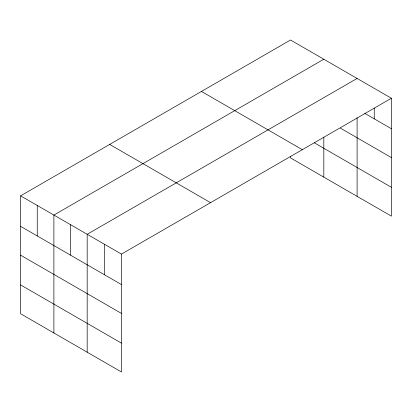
<?xml version="1.0" encoding="UTF-8"?>
<svg xmlns="http://www.w3.org/2000/svg" width="412" height="412" viewBox="0 0 412 412"><rect width="100%" height="100%" fill="white"/><g stroke="black" fill="none" stroke-linecap="round" stroke-linejoin="round"><path stroke-width="0.62" d="M391.4 98.247L121.473 254.086L121.473 371.995L20.6 313.753L20.6 195.849L290.527 40.005L391.4 98.247L391.4 216.151L290.527 157.914L290.527 156.658M357.101 117.719L357.101 196.349M323.817 59.225L53.89 215.064L53.89 332.973M357.101 78.445L87.179 234.284L87.179 352.193M364.847 113.408L391.4 128.74M340.456 128.173L391.4 157.585M314.382 142.84L391.4 187.305M201.453 91.433L302.326 149.674M109.674 144.421L210.547 202.658M20.6 195.849L121.473 254.086M20.6 226.337L121.473 284.579M20.6 255.188L121.473 313.424M20.6 284.908L121.473 343.144M374.251 108.037L374.251 118.836M323.817 137.139L323.817 177.134M104.324 244.187L104.324 274.68M70.534 224.674L70.534 255.167M37.245 205.459L37.245 235.947"/></g></svg>
